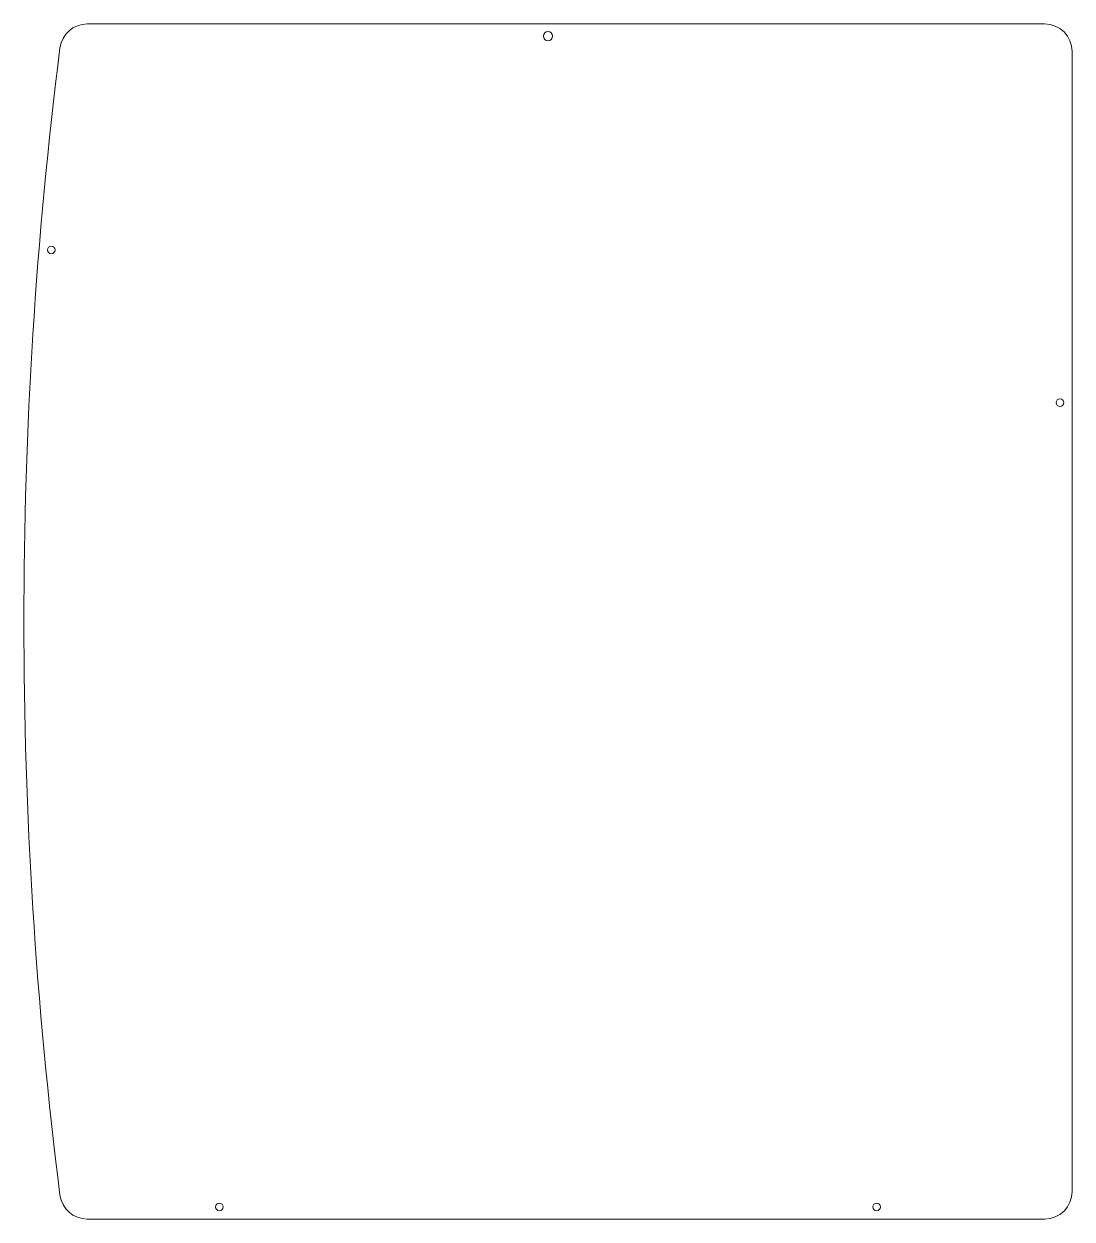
# Model space of a CAD drawing. Header units: millimetres. Extents: x -185 to 158, y 183 to 574.
import ezdxf

# ---------------------------------------------------------------- set-up
doc = ezdxf.new("R2010")
doc.units = ezdxf.units.MM

msp = doc.modelspace()

# ---------------------------------------------------------------- linework, layer by layer
at = {"color": 7, "linetype": 'Continuous', "lineweight": 15}
for p, q in [((-164.04, 574.3), (149.38, 574.3)), ((158.38, 565.3), (158.38, 192)), ((149.38, 183), (-164.04, 183))]:
    msp.add_line(p, q, dxfattribs=at)
for centre, radius in [((-13.2, 570.3), 1.5), ((-175.84, 500.3), 1.25), ((154.38, 450.3), 1.25), ((-120.78, 187), 1.25), ((94.38, 187), 1.25)]:
    msp.add_circle(centre, radius, dxfattribs=at)
for centre, radius, start, end in [((-164.04, 565.3), 9, 90, 172.8037), ((149.38, 565.3), 9, 0, 90), ((1314.22, 378.65), 1499, 172.80374, 187.19626), ((149.38, 192), 9, 270, 0), ((-164.04, 192), 9, 187.1963, 270)]:
    msp.add_arc(centre, radius, start, end, dxfattribs=at)

doc.saveas('drawing.dxf')
